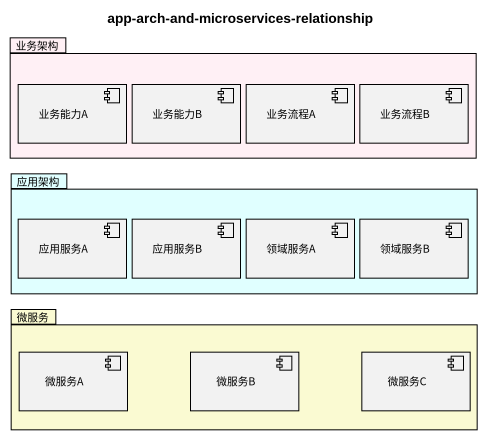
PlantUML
@startuml
title app-arch-and-microservices-relationship
package 业务架构 #FFF0F5 {
  component 业务能力A
  component 业务能力B
  component 业务流程A
  component 业务流程B
}
package 应用架构 #E0FFFF {
  component 应用服务A
  component 应用服务B
  component 领域服务A
  component 领域服务B
}
package 微服务 #FAFAD2 {
  component 微服务A
  component 微服务B
  component 微服务C
}
@enduml
